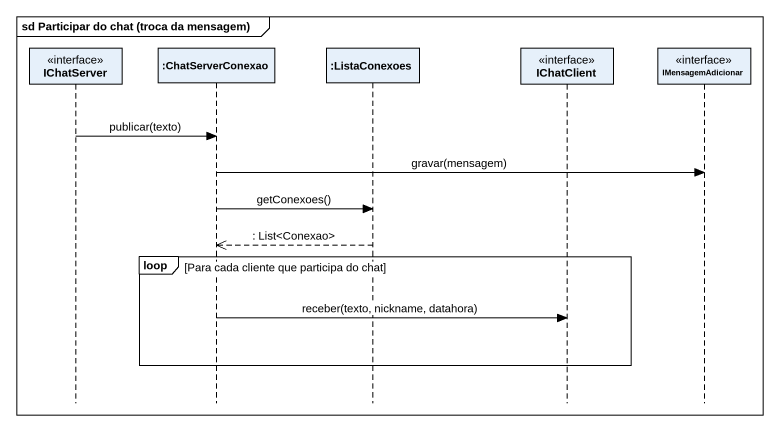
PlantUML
@startuml
mainframe sd Participar do chat (troca da mensagem)
hide footbox
participant IChatServer <<interface>>
participant ":ChatServerConexao" as ChatServerConexao
participant ":ListaConexoes" as ListaConexoes
participant IChatClient <<interface>>
participant IMensagemAdicionar <<interface>>

IChatServer -> ChatServerConexao : publicar(texto)
ChatServerConexao -> IMensagemAdicionar : gravar(mensagem)
ChatServerConexao -> ListaConexoes : getConexoes()
ListaConexoes -->> ChatServerConexao : : List<Conexao>
loop Para cada cliente que participa do chat
  ChatServerConexao -> IChatClient : receber(texto, nickname, datahora)
end
@enduml
